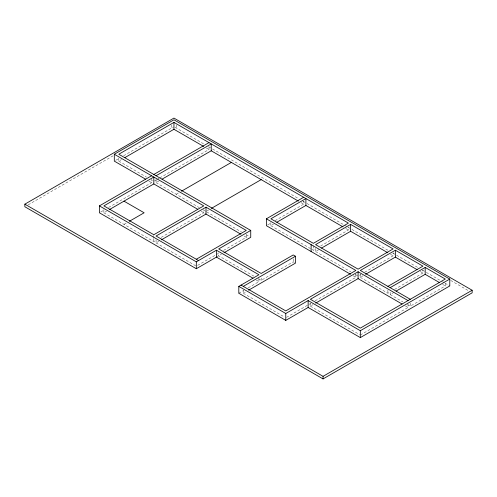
<?xml version="1.0" encoding="UTF-8"?>
<svg xmlns="http://www.w3.org/2000/svg" width="497" height="497" viewBox="0 0 497 497"><rect width="100%" height="100%" fill="white"/><g stroke="black" fill="none" stroke-linecap="round" stroke-linejoin="round"><path stroke-width="0.37" stroke-dasharray="2.48 1.86" d="M28.211 204.814L113.502 155.567M115.646 160.357L118.982 158.431M123.654 155.729L173.391 127.015M118.783 158.065L118.783 161.127L121.442 159.593M100.717 212.014L104.003 210.119M108.607 207.46L151.585 182.647L151.585 179.585M154.486 180.97L156.48 179.821M157.145 179.436L159.139 178.286M159.804 177.901L208.988 149.504L208.988 146.447M103.873 209.715L103.873 212.778L106.557 211.225M156.058 179.585L156.058 182.647L158.717 181.113M124.001 224.395L126.685 222.849M176.186 194.271L178.845 192.73M103.873 212.778L153.821 241.61L156.487 240.076M161.146 237.386L203.77 212.778L203.77 209.715M206.671 211.101L208.665 209.951M156.058 239.846L156.058 242.903L158.723 241.368M197.644 265.379L215.63 254.998M216.294 254.613L219.624 252.687M223.619 250.382L246.263 237.311L246.263 234.249M267.721 224.917L271.051 222.998M275.046 220.693L303.667 204.168L303.667 201.105M216.443 257.111L221.333 254.284M270.865 222.625L270.865 225.688L273.512 224.159M238.808 293.261L243.505 290.552M248.202 287.838L258.937 281.644L258.937 278.581M258.515 278.817L261.173 280.351L293.23 261.844L294.348 262.491M312.029 249.457L313.358 250.221L315.34 249.078M320.633 246.021L348.397 229.993L348.397 226.93M243.281 290.205L243.281 293.261L245.288 292.106M315.595 248.45L315.595 251.513L318.9 249.606M286.44 317.409L310.47 303.537M315.141 300.84L355.852 277.338L355.852 274.276M359.412 275.282L360.735 274.518M364.699 272.232L393.127 255.818L393.127 252.756M310.377 303.114L310.377 306.177L313.067 304.624M360.325 274.276L360.325 277.338L362.972 275.81M360.325 277.338L387.908 293.261L389.89 292.118M394.519 289.447L422.947 273.033L422.947 269.97M390.145 292.261L390.145 294.553L394.109 292.261M360.325 335.015L408.037 307.469L408.037 304.406M407.59 304.624L410.273 306.177L445.312 285.943L445.312 282.886M450.661 280.426L468.789 290.894M175.068 127.338L203.95 144.018M208.578 146.69L210.566 147.833M212.542 148.976L298.939 198.856M302.965 201.179L306.314 203.118M306.984 203.503L347.21 226.725M347.881 227.11L351.236 229.049M351.907 229.434L388.107 250.339M392.798 253.048L418.275 267.753M422.301 270.076L425.649 272.014M426.32 272.399L441.74 281.302M442.411 281.687L444.424 282.849M445.095 283.234L449.785 285.943M206.342 147.982L208.988 149.504M301.008 202.633L303.667 204.168M345.738 228.458L348.397 229.993M390.468 254.284L393.127 255.818M420.319 271.517L422.947 273.033M442.628 284.396L445.312 285.943M270.865 225.688L311.364 249.072M315.595 251.513L350.783 271.828M355.43 274.512L358.088 276.046M390.145 294.553L402.893 301.915M353.181 275.798L355.852 277.338M405.372 305.928L408.037 307.469M118.783 161.127L146.547 177.156M151.175 179.827L152.498 180.591M156.058 182.647L199.378 207.659M203.354 209.951L206.007 211.486M206.671 211.871L241.393 231.913M246.065 234.609L249.401 236.541M148.92 181.113L151.585 182.647M201.105 211.237L206.007 214.064M244.251 236.15L247.382 237.957M310.377 306.177L359.66 334.63M253.868 276.133L218.68 255.818L218.68 252.756M256.278 280.109L258.937 281.644M156.058 242.903L195.644 265.758M243.281 293.261L284.446 317.03M410.273 303.114L410.273 306.177M387.908 290.205L387.908 293.261M313.358 245.63L313.358 250.221M293.23 258.782L293.23 261.844M261.173 278.053L261.173 280.351M176.186 124.927L176.186 127.984M171.713 124.927L171.713 127.984M153.821 235.491L153.821 237.79M153.821 238.554L153.821 241.61"/><path stroke-width="0.75" d="M24.85 204.168L173.95 118.087L472.15 290.248L472.15 292.832L323.05 378.913L24.85 206.752L24.85 204.168L323.05 376.335L472.15 290.248M145.596 179.187L114.31 161.127L114.31 154.238L173.95 119.808L449.785 279.059L449.785 285.943L360.325 337.593L308.14 307.469L285.775 320.379L238.808 293.261L238.808 286.378L258.937 274.754L216.443 250.221L196.315 261.844L99.4 205.888L99.4 212.778L196.315 268.728L216.443 257.111L252.961 278.19M343.085 226.924L305.903 205.46L305.903 198.57L270.865 218.804L313.358 243.337L348.397 223.103L173.95 122.392L118.783 154.238L250.737 230.422L250.737 237.311L223.979 252.756M124.766 157.673L173.95 129.276L203.702 146.453M99.4 205.888L151.585 175.758M153.821 174.472L208.988 142.62M156.058 175.758L211.225 143.913L211.225 150.796L298.355 201.099M109.241 209.678L153.821 183.94L197.775 209.318M162.041 179.193L211.225 150.796M129.369 221.295L144.13 212.778L124.001 201.155M181.504 191.196L231.353 162.42M196.315 259.26L246.263 230.422L206.007 207.181L156.058 236.019L198.552 260.552M211.324 208.417L261.173 179.634M161.388 239.827L206.007 214.064L240.896 234.211M350.509 274.257L266.392 225.688L266.392 218.804L303.667 197.278M250.737 230.422L218.68 248.929L261.173 273.462L293.23 254.955L295.466 256.247L295.466 263.137L248.637 290.173M276.817 222.252L305.903 205.46M243.281 286.378L295.466 256.247M350.633 224.395L315.595 244.623L358.088 269.157L393.127 248.929L350.633 224.395L350.633 231.285L387.815 252.749M321.547 248.078L350.633 231.285M238.808 286.378L285.775 313.489L308.14 300.579L360.325 330.71L449.785 279.059M408.037 300.579L358.088 271.741L310.377 299.287L360.325 328.126L445.312 279.059L425.183 267.436L390.145 287.67M387.908 286.378L422.947 266.15L395.363 250.221L360.325 270.449L410.273 299.287M315.75 303.071L358.088 278.631L402.042 304.009M365.612 274.282L395.363 257.111L417.039 269.623M396.097 291.118L425.183 274.325L439.273 282.458M266.392 218.804L355.852 270.449L285.775 310.911L241.045 285.085M114.31 154.238L203.77 205.888L153.821 234.727L103.873 205.888L153.821 177.05L153.821 183.94M425.183 267.436L425.183 274.325M395.363 250.221L395.363 257.111M360.325 330.71L360.325 337.593M358.088 271.741L358.088 278.631M323.05 376.335L323.05 378.913M311.122 244.623L311.122 251.513M308.14 300.579L308.14 307.469M285.775 313.489L285.775 320.379M216.443 250.221L216.443 257.111M206.007 207.181L206.007 214.064M196.315 261.844L196.315 268.728M173.95 122.392L173.95 129.276"/></g></svg>
